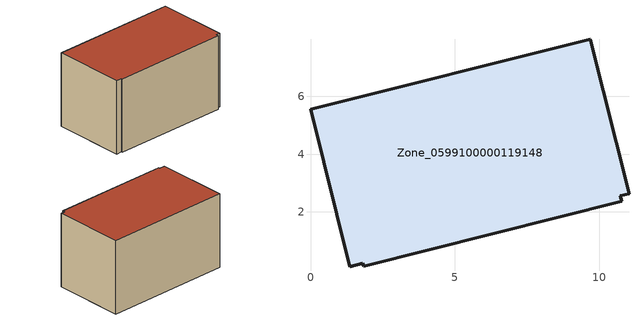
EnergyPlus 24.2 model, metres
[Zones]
Zone_0599100000119148
 floor ground (C_G): 10.73,2.55 10.78,2.36 1.84,0.11 1.81,0.22 1.36,0.1 0,5.55 9.69,7.98 11.03,2.63 z0
 wall outside (C_F): 10.73,2.55 11.03,2.63 9.69,7.98 0,5.55 1.36,0.1 1.81,0.22 1.84,0.11 10.78,2.36 10.73,2.55 z0:5.81
 roof outside (C_R): 10.78,2.36 10.73,2.55 11.03,2.63 9.69,7.98 0,5.55 1.36,0.1 1.81,0.22 1.84,0.11 z5.81
[BUILDING]
Pand.0599100000119148: North Axis=0; Terrain=City; Loads Convergence Tolerance Value=0.04; Temperature Convergence Tolerance Value=0.4; Solar Distribution=FullExterior; Maximum Number of Warmup Days=25; Minimum Number of Warmup Days=1
[Site:Location]
Rotterdam.The.Hague.AP_ZH_NLD Design_Conditions: Latitude=51.96; Longitude=4.45; Time Zone=1; Elevation=-4.5
[SITE:GROUNDTEMPERATURE:BUILDINGSURFACE]
18, 18, 18, 18, 18, 18, 18, 18, 18, 18, 18, 18
[MATERIAL] Thermal Absorptance=0.9; Solar Absorptance=0.7; Visible Absorptance=0.7
Name | Roughness | Thickness | Conductivity | Density | Specific Heat
G.TC.1975-1991 | MediumSmooth | 0.15 | 0.288461 | 540 | 1210
F.TC.1975-1991 | Rough | 0.3 | 0.230769 | 1920 | 840
R.TC.1975-1991 | MediumRough | 0.2 | 0.153846 | 1500 | 1000
[CONSTRUCTION]
C_G: G.TC.1975-1991
C_F: F.TC.1975-1991
C_R: R.TC.1975-1991
[ZONE]
Zone_0599100000119148: Type=1; Multiplier=1; Ceiling Height=Autocalculate; Volume=Autocalculate; Floor Area=autocalculate; Part of Total Floor Area=Yes
[ZONEINFILTRATION:DESIGNFLOWRATE]
Infil_Zone_0599100000119148: Zone or ZoneList or Space or SpaceList=Zone_0599100000119148; Schedule=AlwaysOn; Design Flow Rate Calculation Method=Flow/Area; Flow Rate per Floor Area=0.003; Constant Term Coefficient=1; Temperature Term Coefficient=0; Velocity Term Coefficient=0; Velocity Squared Term Coefficient=0
[HVACTEMPLATE:ZONE:IDEALLOADSAIRSYSTEM]
Zone_0599100000119148: Maximum Heating Supply Air Temperature=50; Minimum Cooling Supply Air Temperature=13; Maximum Heating Supply Air Humidity Ratio=0.0156; Minimum Cooling Supply Air Humidity Ratio=0.0077; Heating Limit=NoLimit; Cooling Limit=NoLimit; Dehumidification Control Type=ConstantSensibleHeatRatio; Cooling Sensible Heat Ratio=0.7; Dehumidification Setpoint=60; Humidification Control Type=None; Humidification Setpoint=30; Outdoor Air Method=None; Outdoor Air Flow Rate per Person=0.00944; Outdoor Air Flow Rate per Zone Floor Area=0; Outdoor Air Flow Rate per Zone=0; Demand Controlled Ventilation Type=None; Outdoor Air Economizer Type=NoEconomizer; Heat Recovery Type=None; Sensible Heat Recovery Effectiveness=0.7; Latent Heat Recovery Effectiveness=0.65
[ZONECONTROL:THERMOSTAT]
ThermostatControl_Zone_0599100000119148: Zone or ZoneList=Zone_0599100000119148; Control Type Schedule=DualSetpointControlType; Control 1=Thermostat_Zone_0599100000119148; Temperature Difference Between Cutout And Setpoint=0
[THERMOSTATSETPOINT:DUALSETPOINT]
Thermostat_Zone_0599100000119148: Heating Setpoint Temperature Schedule=HeatingSetpoint_Zone_0599100000119148; Cooling Setpoint Temperature Schedule=CoolingSetpoint_Zone_0599100000119148
[SCHEDULE:COMPACT]
HeatingSetpoint_Zone_0599100000119148: Through: 12/31, For: AllDays, Until: 24:00, 21
CoolingSetpoint_Zone_0599100000119148: Through: 12/31, For: AllDays, Until: 24:00, 24
DualSetpointControlType: Through: 12/31, For: AllDays, Until: 24:00, 4
AlwaysOn: Through: 12/31, For: AllDays, Until: 24:00, 1
